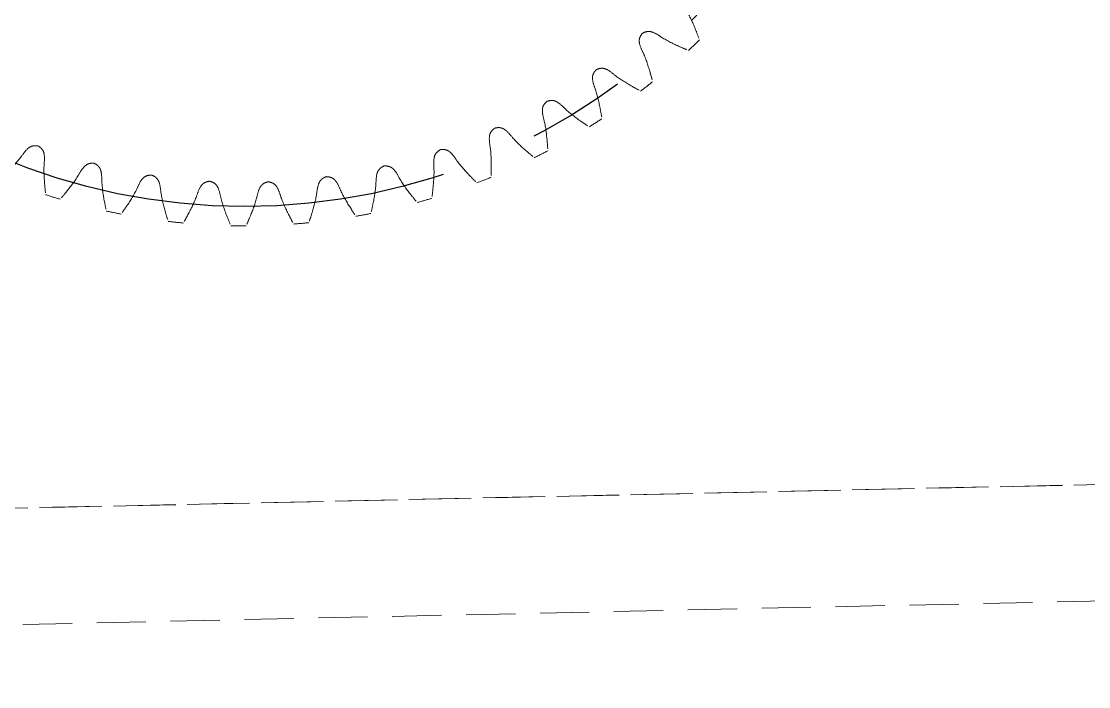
# Model space of a CAD drawing. Header units: millimetres. Extents: x 0 to 420, y 0 to 297.
# Drawn here: x 107.38 to 134.89, y 207.99 to 225.14 of the extents above; entities that cross this region are included whole.
import ezdxf

# ---------------------------------------------------------------- set-up
doc = ezdxf.new("R2010")
doc.units = ezdxf.units.MM
doc.linetypes.add('CENTERX2', pattern=[20.32, 12.7, -2.54, 2.54, -2.54])
doc.linetypes.add('HIDDEN', pattern=[1.905, 1.27, -0.635])

msp = doc.modelspace()

# ---------------------------------------------------------------- linework, layer by layer
at = {"color": 7, "linetype": 'HIDDEN', "lineweight": 18}
for p, q in [((141.835, 213.348), (68.042, 211.739)), ((147.213, 213.463), (85.212, 212.114)), ((141.835, 213.346), (85.214, 212.112)), ((141.068, 210.33), (68.107, 208.739))]:
    msp.add_line(p, q, dxfattribs=at)
at = {"color": 7, "linetype": 'Continuous', "lineweight": 25}
msp.add_circle((99.742, 222.444), 43.065, dxfattribs=at)
at = {"color": 7, "linetype": 'CENTERX2'}
msp.add_circle((113.135, 236.616), 16.25, dxfattribs=at)
at = {"color": 7, "linetype": 'HIDDEN', "lineweight": 18}
for radius, start, end in [(15.625, 310.9874, 311.0241), (16.75, 313.0998, 314.4502), (15.625, 305.449, 305.4856), (16.75, 307.5614, 308.9117), (15.625, 299.9105, 299.9472), (16.75, 302.0229, 303.3733), (15.625, 294.3721, 294.4087), (15.625, 250.0644, 250.101), (15.625, 288.8336, 288.8703), (16.75, 296.4844, 297.8348), (15.625, 255.6028, 255.6395), (15.625, 283.2951, 283.3318), (15.625, 261.1413, 261.178), (15.625, 266.6797, 266.7164), (15.625, 272.2182, 272.2549), (15.625, 277.7567, 277.7933), (16.75, 290.946, 292.2963), (16.75, 252.1768, 253.5271), (16.75, 285.4075, 286.7579), (16.75, 257.7152, 259.0656), (16.75, 279.8691, 281.2194), (16.75, 263.2537, 264.604), (16.75, 268.7921, 270.1425), (16.75, 274.3306, 275.681)]:
    msp.add_arc((113.135, 236.616), radius, start, end, dxfattribs=at)
for points, knots in [([(124.474, 225.865), (124.456, 225.833), (124.423, 225.774), (124.414, 225.677), (124.449, 225.535), (124.609, 225.29), (124.744, 224.974), (124.836, 224.735), (124.865, 224.659)], [0, 0, 0, 0, 0.0837574, 0.1523862, 0.2165752, 0.4143916, 0.8129503, 1, 1, 1, 1]), ([(123.384, 224.821), (123.363, 224.791), (123.324, 224.736), (123.305, 224.64), (123.327, 224.495), (123.463, 224.236), (123.566, 223.908), (123.635, 223.661), (123.657, 223.582)], [0, 0, 0, 0, 0.083757, 0.152386, 0.216575, 0.414392, 0.81295, 1, 1, 1, 1]), ([(123.391, 224.828), (123.424, 224.844), (123.485, 224.875), (123.582, 224.88), (123.722, 224.839), (123.96, 224.668), (124.27, 224.52), (124.505, 224.418), (124.58, 224.386)], [0, 0, 0, 0, 0.083757, 0.152386, 0.216575, 0.414392, 0.81295, 1, 1, 1, 1]), ([(122.198, 223.887), (122.174, 223.859), (122.13, 223.808), (122.102, 223.714), (122.11, 223.568), (122.22, 223.297), (122.291, 222.961), (122.335, 222.709), (122.35, 222.628)], [0, 0, 0, 0, 0.083757, 0.152386, 0.216575, 0.414392, 0.81295, 1, 1, 1, 1]), ([(122.206, 223.893), (122.24, 223.906), (122.303, 223.931), (122.401, 223.927), (122.536, 223.872), (122.757, 223.679), (123.051, 223.502), (123.275, 223.378), (123.346, 223.338)], [0, 0, 0, 0, 0.083757, 0.152386, 0.216575, 0.414392, 0.81295, 1, 1, 1, 1]), ([(120.927, 223.072), (120.9, 223.046), (120.852, 222.999), (120.815, 222.909), (120.808, 222.763), (120.892, 222.482), (120.93, 222.141), (120.95, 221.886), (120.956, 221.804)], [0, 0, 0, 0, 0.0837574, 0.1523862, 0.2165752, 0.4143916, 0.8129503, 1, 1, 1, 1]), ([(120.935, 223.077), (120.971, 223.087), (121.036, 223.105), (121.133, 223.092), (121.262, 223.024), (121.463, 222.811), (121.739, 222.606), (121.95, 222.461), (122.017, 222.415)], [0, 0, 0, 0, 0.083757, 0.152386, 0.216575, 0.414392, 0.81295, 1, 1, 1, 1]), ([(119.583, 222.383), (119.554, 222.36), (119.502, 222.318), (119.456, 222.232), (119.436, 222.087), (119.492, 221.8), (119.497, 221.456), (119.492, 221.2), (119.49, 221.118)], [0, 0, 0, 0, 0.083757, 0.152386, 0.216575, 0.414392, 0.81295, 1, 1, 1, 1]), ([(119.592, 222.387), (119.629, 222.394), (119.695, 222.406), (119.79, 222.383), (119.913, 222.303), (120.092, 222.072), (120.346, 221.841), (120.543, 221.676), (120.605, 221.624)], [0, 0, 0, 0, 0.083757, 0.152386, 0.216575, 0.414392, 0.81295, 1, 1, 1, 1]), ([(107.808, 221.927), (107.771, 221.931), (107.704, 221.937), (107.611, 221.908), (107.495, 221.818), (107.335, 221.574), (107.099, 221.324), (106.916, 221.144), (106.858, 221.087)], [0, 0, 0, 0, 0.083757, 0.152386, 0.216575, 0.414392, 0.81295, 1, 1, 1, 1]), ([(107.817, 221.924), (107.848, 221.903), (107.904, 221.865), (107.956, 221.783), (107.988, 221.64), (107.954, 221.349), (107.976, 221.006), (108.001, 220.751), (108.009, 220.67)], [0, 0, 0, 0, 0.083757, 0.152386, 0.216575, 0.414392, 0.81295, 1, 1, 1, 1]), ([(118.18, 221.827), (118.149, 221.807), (118.092, 221.77), (118.039, 221.689), (118.004, 221.547), (118.032, 221.255), (118.004, 220.913), (117.974, 220.659), (117.965, 220.577)], [0, 0, 0, 0, 0.083757, 0.152386, 0.216575, 0.414392, 0.81295, 1, 1, 1, 1]), ([(118.189, 221.831), (118.226, 221.834), (118.293, 221.839), (118.385, 221.807), (118.5, 221.716), (118.656, 221.468), (118.887, 221.215), (119.066, 221.031), (119.123, 220.973)], [0, 0, 0, 0, 0.083757, 0.152386, 0.216575, 0.414392, 0.81295, 1, 1, 1, 1]), ([(109.25, 221.482), (109.213, 221.482), (109.146, 221.482), (109.057, 221.443), (108.95, 221.343), (108.813, 221.084), (108.603, 220.813), (108.438, 220.616), (108.386, 220.553)], [0, 0, 0, 0, 0.083757, 0.152386, 0.216575, 0.414392, 0.81295, 1, 1, 1, 1]), ([(109.26, 221.479), (109.293, 221.461), (109.352, 221.429), (109.412, 221.352), (109.457, 221.213), (109.452, 220.92), (109.506, 220.581), (109.556, 220.33), (109.572, 220.249)], [0, 0, 0, 0, 0.083757, 0.152386, 0.216575, 0.414392, 0.81295, 1, 1, 1, 1]), ([(116.729, 221.41), (116.696, 221.393), (116.636, 221.361), (116.575, 221.285), (116.527, 221.147), (116.527, 220.855), (116.466, 220.517), (116.412, 220.266), (116.394, 220.186)], [0, 0, 0, 0, 0.083757, 0.152386, 0.216575, 0.414392, 0.81295, 1, 1, 1, 1]), ([(116.738, 221.412), (116.775, 221.411), (116.843, 221.41), (116.932, 221.37), (117.037, 221.268), (117.168, 221.006), (117.373, 220.731), (117.534, 220.532), (117.586, 220.468)], [0, 0, 0, 0, 0.083757, 0.152386, 0.216575, 0.414392, 0.81295, 1, 1, 1, 1]), ([(110.729, 221.177), (110.692, 221.174), (110.625, 221.167), (110.54, 221.12), (110.443, 221.01), (110.333, 220.739), (110.149, 220.449), (110.004, 220.238), (109.958, 220.17)], [0, 0, 0, 0, 0.083757, 0.152386, 0.216575, 0.414392, 0.81295, 1, 1, 1, 1]), ([(110.739, 221.176), (110.773, 221.161), (110.835, 221.135), (110.902, 221.064), (110.961, 220.93), (110.984, 220.638), (111.071, 220.306), (111.144, 220.06), (111.168, 219.982)], [0, 0, 0, 0, 0.083757, 0.152386, 0.216575, 0.414392, 0.81295, 1, 1, 1, 1]), ([(112.231, 221.017), (112.194, 221.01), (112.128, 220.997), (112.048, 220.942), (111.962, 220.823), (111.878, 220.543), (111.723, 220.236), (111.6, 220.012), (111.56, 219.94)], [0, 0, 0, 0, 0.0837574, 0.1523862, 0.2165752, 0.4143916, 0.8129503, 1, 1, 1, 1]), ([(112.241, 221.017), (112.276, 221.005), (112.34, 220.985), (112.414, 220.921), (112.485, 220.793), (112.536, 220.505), (112.654, 220.183), (112.751, 219.945), (112.782, 219.87)], [0, 0, 0, 0, 0.083757, 0.152386, 0.216575, 0.414392, 0.81295, 1, 1, 1, 1]), ([(113.74, 221.003), (113.705, 220.992), (113.64, 220.973), (113.566, 220.91), (113.492, 220.784), (113.435, 220.497), (113.311, 220.177), (113.21, 219.941), (113.177, 219.866)], [0, 0, 0, 0, 0.083757, 0.152386, 0.216575, 0.414392, 0.81295, 1, 1, 1, 1]), ([(113.75, 221.003), (113.786, 220.995), (113.852, 220.981), (113.932, 220.924), (114.015, 220.804), (114.094, 220.522), (114.243, 220.213), (114.362, 219.986), (114.4, 219.914)], [0, 0, 0, 0, 0.083757, 0.152386, 0.216575, 0.414392, 0.81295, 1, 1, 1, 1]), ([(115.244, 221.134), (115.21, 221.12), (115.148, 221.095), (115.079, 221.025), (115.018, 220.892), (114.99, 220.601), (114.897, 220.27), (114.819, 220.026), (114.794, 219.948)], [0, 0, 0, 0, 0.083757, 0.152386, 0.216575, 0.414392, 0.81295, 1, 1, 1, 1]), ([(115.254, 221.135), (115.291, 221.131), (115.358, 221.123), (115.442, 221.075), (115.537, 220.963), (115.643, 220.69), (115.821, 220.396), (115.961, 220.182), (116.006, 220.114)], [0, 0, 0, 0, 0.083757, 0.152386, 0.216575, 0.414392, 0.81295, 1, 1, 1, 1])]:
    msp.add_open_spline(points, degree=3, knots=knots, dxfattribs=at)

doc.saveas('drawing.dxf')
